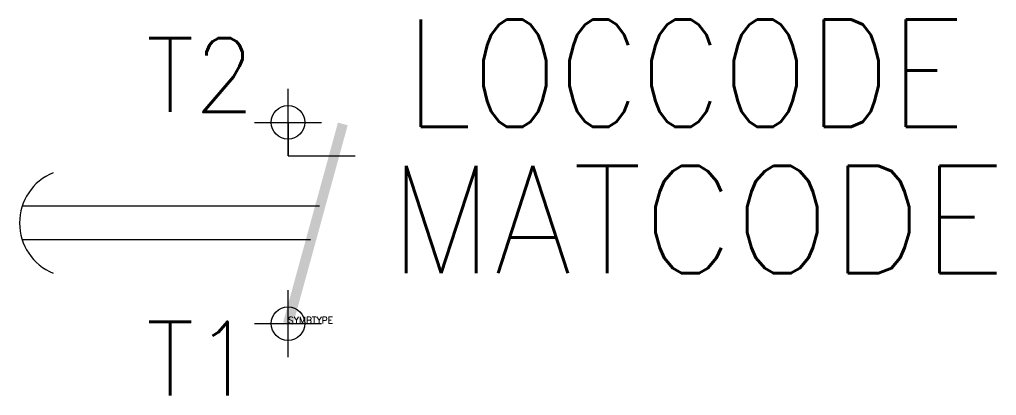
# Model space of a CAD drawing. Extents: x 27 to 56.1, y 153.9 to 165.1.
import ezdxf
from ezdxf.enums import TextEntityAlignment as Align

# ---------------------------------------------------------------- set-up
doc = ezdxf.new("R2010")
doc.units = 0
doc.header["$LTSCALE"] = 6
doc.header["$MEASUREMENT"] = 0
doc.header["$PDMODE"] = 34
doc.layers.get('0').update_dxf_attribs({"linetype": 'CONTINUOUS'})
for name, color, linetype in [('1', 7, 'CONTINUOUS'), ('10', 1, 'CONTINUOUS'), ('11', 3, 'CONTINUOUS'), ('12', 2, 'CONTINUOUS'), ('C', 7, 'CONTINUOUS')]:
    doc.layers.add(name, color=color, linetype=linetype)
doc.styles.add('DINY', font='SIMPLEX', dxfattribs={"width": 0.95})
doc.styles.add('ROMANS', font='ROMANS', dxfattribs={"width": 0.85})
doc.styles.get("Standard").update_dxf_attribs({"font": 'simplex', "width": 0.85})

msp = doc.modelspace()

# ---------------------------------------------------------------- linework, layer by layer
at = {"layer": '1'}
for p, q in [((35, 162), (35, 161)), ((35, 161), (37, 161)), ((35.938, 159.5), (27.079, 159.5)), ((35.67, 158.5), (27.079, 158.5))]:
    msp.add_line(p, q, dxfattribs=at)
at = {"layer": '1', "const_width": 0.3}
msp.add_lwpolyline([(35, 156), (36.633, 161.953)], dxfattribs=at)
at = {"layer": '1'}
msp.add_arc((28.625, 159), 1.625, 112.6199, 247.3801, dxfattribs=at)
at = {"layer": 'C', "color": 1}
msp.add_point((35, 162), dxfattribs=at)
at = {"layer": 'C', "color": 2}
msp.add_point((35, 156), dxfattribs=at)

# ---------------------------------------------------------------- texts
at = {"flags": 1}
msp.add_attdef('SYMBTYPE', (35, 156), 'KL', height=0.2, dxfattribs=at)
at = {"layer": '10', "style": 'DINY', "width": 0.95}
for tag, p in [('T2', (34, 162.314)), ('T1', (34, 153.857))]:
    msp.add_attdef(tag, text='', height=2.2, dxfattribs=at).set_placement(p, align=Align.RIGHT)
at = {"layer": '11', "style": 'ROMANS', "width": 0.85}
msp.add_attdef('LOCCODE', (38.491, 161.866), '', height=3.2, dxfattribs=at)
at = {"layer": '12', "style": 'DINY', "width": 0.95}
msp.add_attdef('MATCODE', (38, 157.5), '', height=3.2, dxfattribs=at)

doc.saveas('drawing.dxf')
